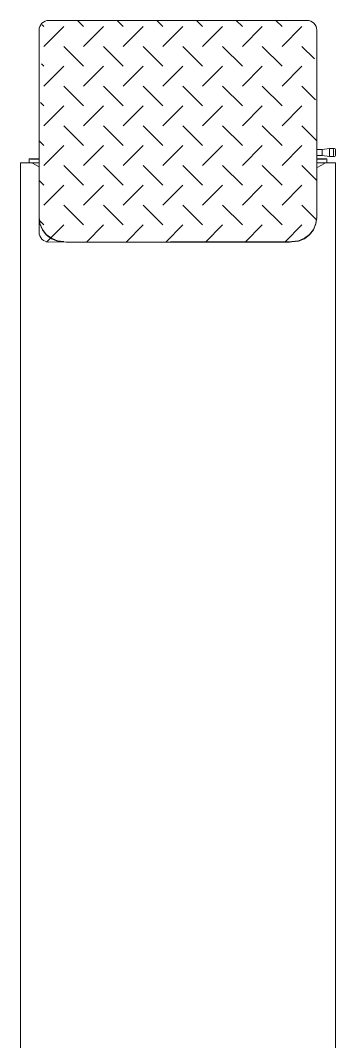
# Model space of a CAD drawing. Extents: x -1439 to 34962, y -872 to 8330.
# Drawn here: x 1134.8 to 1198.4, y 835.3 to 1041.2 of the extents above; entities that cross this region are included whole.
import ezdxf

# ---------------------------------------------------------------- set-up
doc = ezdxf.new("R2010")
doc.units = 0
doc.layers.get('0').update_dxf_attribs({"color": 9, "lineweight": 9})
doc.layers.add('B_Ekipman_Zemin', color=155, linetype='Continuous', lineweight=9)

# ---------------------------------------------------------------- blocks, each defined once
blk = doc.blocks.new('5200makaslift')
for p, q in [((21745.4, 12714.5), (21742.1, 12717.8)), ((21745.4, 12674.5), (21785.4, 12714.5)), ((21755.5, 12727), (22275.5, 12727)), ((21825.4, 12714.5), (21812.9, 12727)), ((21825.4, 12674.5), (21865.4, 12714.5)), ((21905.4, 12714.5), (21892.9, 12727)), ((21905.4, 12674.5), (21945.4, 12714.5)), ((21985.4, 12714.5), (21972.9, 12727)), ((21985.4, 12674.5), (22025.4, 12714.5)), ((22065.4, 12714.5), (22052.9, 12727)), ((22065.4, 12674.5), (22105.4, 12714.5)), ((22145.4, 12714.5), (22132.9, 12727)), ((22145.4, 12674.5), (22185.4, 12714.5)), ((22225.4, 12714.5), (22212.9, 12727)), ((22225.4, 12674.5), (22265.4, 12714.5)), ((21735.5, 12461.5), (21735.5, 12707)), ((22295.5, 12461.5), (22295.5, 12707)), ((21825.4, 12634.5), (21785.4, 12674.5)), ((21905.4, 12634.5), (21865.4, 12674.5)), ((21985.4, 12634.5), (21945.4, 12674.5)), ((22065.4, 12634.5), (22025.4, 12674.5)), ((22145.4, 12634.5), (22105.4, 12674.5)), ((22225.4, 12634.5), (22185.4, 12674.5)), ((22290.7, 12649.2), (22265.4, 12674.5)), ((21745.4, 12634.5), (21740.2, 12639.7)), ((21745.4, 12594.5), (21785.4, 12634.5)), ((21825.4, 12594.5), (21865.4, 12634.5)), ((21905.4, 12594.5), (21945.4, 12634.5)), ((21985.4, 12594.5), (22025.4, 12634.5)), ((22065.4, 12594.5), (22105.4, 12634.5)), ((22145.4, 12594.5), (22185.4, 12634.5)), ((22225.4, 12594.5), (22265.4, 12634.5)), ((21825.4, 12554.5), (21785.4, 12594.5)), ((21905.4, 12554.5), (21865.4, 12594.5)), ((21985.4, 12554.5), (21945.4, 12594.5)), ((22065.4, 12554.5), (22025.4, 12594.5)), ((22145.4, 12554.5), (22105.4, 12594.5)), ((22225.4, 12554.5), (22185.4, 12594.5)), ((22292.7, 12567.1), (22265.4, 12594.5)), ((21745.4, 12554.5), (21738.2, 12561.6)), ((21745.4, 12514.5), (21785.4, 12554.5)), ((21825.4, 12514.5), (21865.4, 12554.5)), ((21905.4, 12514.5), (21945.4, 12554.5)), ((21985.4, 12514.5), (22025.4, 12554.5)), ((22065.4, 12514.5), (22105.4, 12554.5)), ((22145.4, 12514.5), (22185.4, 12554.5)), ((22225.4, 12514.5), (22265.4, 12554.5)), ((21825.4, 12474.5), (21785.4, 12514.5)), ((21905.4, 12474.5), (21865.4, 12514.5)), ((21985.4, 12474.5), (21945.4, 12514.5)), ((22065.4, 12474.5), (22025.4, 12514.5)), ((22145.4, 12474.5), (22105.4, 12514.5)), ((22225.4, 12474.5), (22185.4, 12514.5)), ((22294.7, 12485.1), (22265.4, 12514.5)), ((21745.4, 12474.5), (21736.3, 12483.5)), ((21785.4, 12474.5), (21745.4, 12434.5)), ((21865.4, 12474.5), (21825.4, 12434.5)), ((21945.4, 12474.5), (21905.4, 12434.5)), ((22025.4, 12474.5), (21985.4, 12434.5)), ((22105.4, 12474.5), (22065.4, 12434.5)), ((22185.4, 12474.5), (22145.4, 12434.5)), ((22265.4, 12474.5), (22225.4, 12434.5)), ((22306.4, 12466.5), (22295.5, 12466.5)), ((22295.5, 12461.5), (22295.5, 12329.4)), ((22306.4, 12466.6), (22321.4, 12468.6)), ((22306.4, 12466.6), (22306.4, 12454.5)), ((22321.4, 12468.6), (22331.4, 12468.6)), ((22321.4, 12468.6), (22321.4, 12452.6)), ((22329.4, 12454.6), (22329.4, 12466.6)), ((22333.4, 12466.6), (22333.4, 12454.6)), ((21735.5, 12447.6), (21715.5, 12447.6)), ((21715.5, 12447.6), (21715.5, 12439.6)), ((21735.5, 12447), (21718, 12447)), ((21735.5, 12458.4), (21735.5, 12300)), ((21735.5, 12458.3), (21735.5, 12330.2)), ((22295.5, 12330.2), (22295.5, 12458.3)), ((22295.5, 12454.5), (22306.4, 12454.5)), ((22315.5, 12447.6), (22295.5, 12447.6)), ((22313, 12447), (22295.5, 12447)), ((22321.4, 12452.6), (22306.4, 12454.5)), ((22315.5, 12439.6), (22315.5, 12447.6)), ((22321.4, 12452.6), (22331.4, 12452.6)), ((21735.5, 12439.6), (21698, 12439.6)), ((21698, 12439.6), (21698, 7239.6)), ((21722.1, 12439.1), (21735.5, 12431.4)), ((21785.4, 12434.5), (21825.4, 12394.5)), ((21865.4, 12434.5), (21905.4, 12394.5)), ((21945.4, 12434.5), (21985.4, 12394.5)), ((22025.4, 12434.5), (22065.4, 12394.5)), ((22105.4, 12434.5), (22145.4, 12394.5)), ((22185.4, 12434.5), (22225.4, 12394.5)), ((22265.4, 12434.5), (22295.5, 12404.3)), ((22333, 12439.6), (22295.5, 12439.6)), ((22310.8, 12438.4), (22296.3, 12430.1)), ((22333, 12439.6), (22333, 7239.6)), ((21735.5, 12404.3), (21745.4, 12394.5)), ((21785.4, 12394.5), (21745.4, 12354.5)), ((21865.4, 12394.5), (21825.4, 12354.5)), ((21945.4, 12394.5), (21905.4, 12354.5)), ((22025.4, 12394.5), (21985.4, 12354.5)), ((22105.4, 12394.5), (22065.4, 12354.5)), ((22185.4, 12394.5), (22145.4, 12354.5)), ((22265.4, 12394.5), (22225.4, 12354.5)), ((21785.4, 12354.5), (21825.4, 12314.5)), ((21865.4, 12354.5), (21905.4, 12314.5)), ((21945.4, 12354.5), (21985.4, 12314.5)), ((22025.4, 12354.5), (22065.4, 12314.5)), ((22105.4, 12354.5), (22145.4, 12314.5)), ((22185.4, 12354.5), (22225.4, 12314.5)), ((22265.4, 12354.5), (22295.5, 12324.3)), ((21735.5, 12324.3), (21745.4, 12314.5)), ((22293.8, 12317.5), (22295.5, 12330.2)), ((21785.4, 12314.5), (21751.3, 12280.4)), ((21865.4, 12314.5), (21830.9, 12280)), ((21945.4, 12314.5), (21910.9, 12280)), ((22025.4, 12314.5), (21990.9, 12280)), ((22105.4, 12314.5), (22070.9, 12280)), ((22185.4, 12314.5), (22150.9, 12280)), ((22265.4, 12314.5), (22230.9, 12280)), ((21750.5, 12280), (22245.5, 12280.1)), ((21755.5, 12280), (22245.5, 12281)), ((21772.6, 12281.8), (21785.5, 12280.1)), ((21790.5, 12280.1), (21790.5, 12280)), ((21790.5, 12280), (22240.5, 12280))]:
    blk.add_line(p, q)
for points in [[(21735.5, 12330.2), (21737.2, 12317.5), (21742.2, 12305.6), (21750.2, 12295.4), (21760.5, 12287.6), (21772.6, 12282.7), (21785.5, 12281)], [(21735.5, 12329.4), (21737.2, 12316.6), (21742.2, 12304.7), (21750.2, 12294.6), (21760.5, 12286.7), (21772.6, 12281.8)], [(22245.5, 12280.1), (22258.5, 12281.8), (22270.5, 12286.7), (22280.9, 12294.6), (22288.8, 12304.7), (22293.8, 12316.6), (22295.5, 12329.4)], [(22245.5, 12281), (22258.5, 12282.7), (22270.5, 12287.6), (22280.9, 12295.4), (22288.8, 12305.6), (22293.8, 12317.5)]]:
    blk.add_lwpolyline(points)
for centre, radius, start, end in [((21755.5, 12707), 20, 90, 180), ((22275.5, 12707), 20, 0, 90), ((21755.5, 12458.4), 20, 171.1197, 180), ((22331.4, 12466.6), 2, 0, 180), ((22331.4, 12454.6), 2, 180, 0), ((21755.5, 12300), 20, 180, 270)]:
    blk.add_arc(centre, radius, start, end)

msp = doc.modelspace()

# ---------------------------------------------------------------- block references
at = {"layer": 'B_Ekipman_Zemin', "xscale": 0.1, "yscale": 0.1, "zscale": 0.1}
msp.add_blockref('5200makaslift', (-1034.96, -231.46), dxfattribs=at)

doc.saveas('drawing.dxf')
